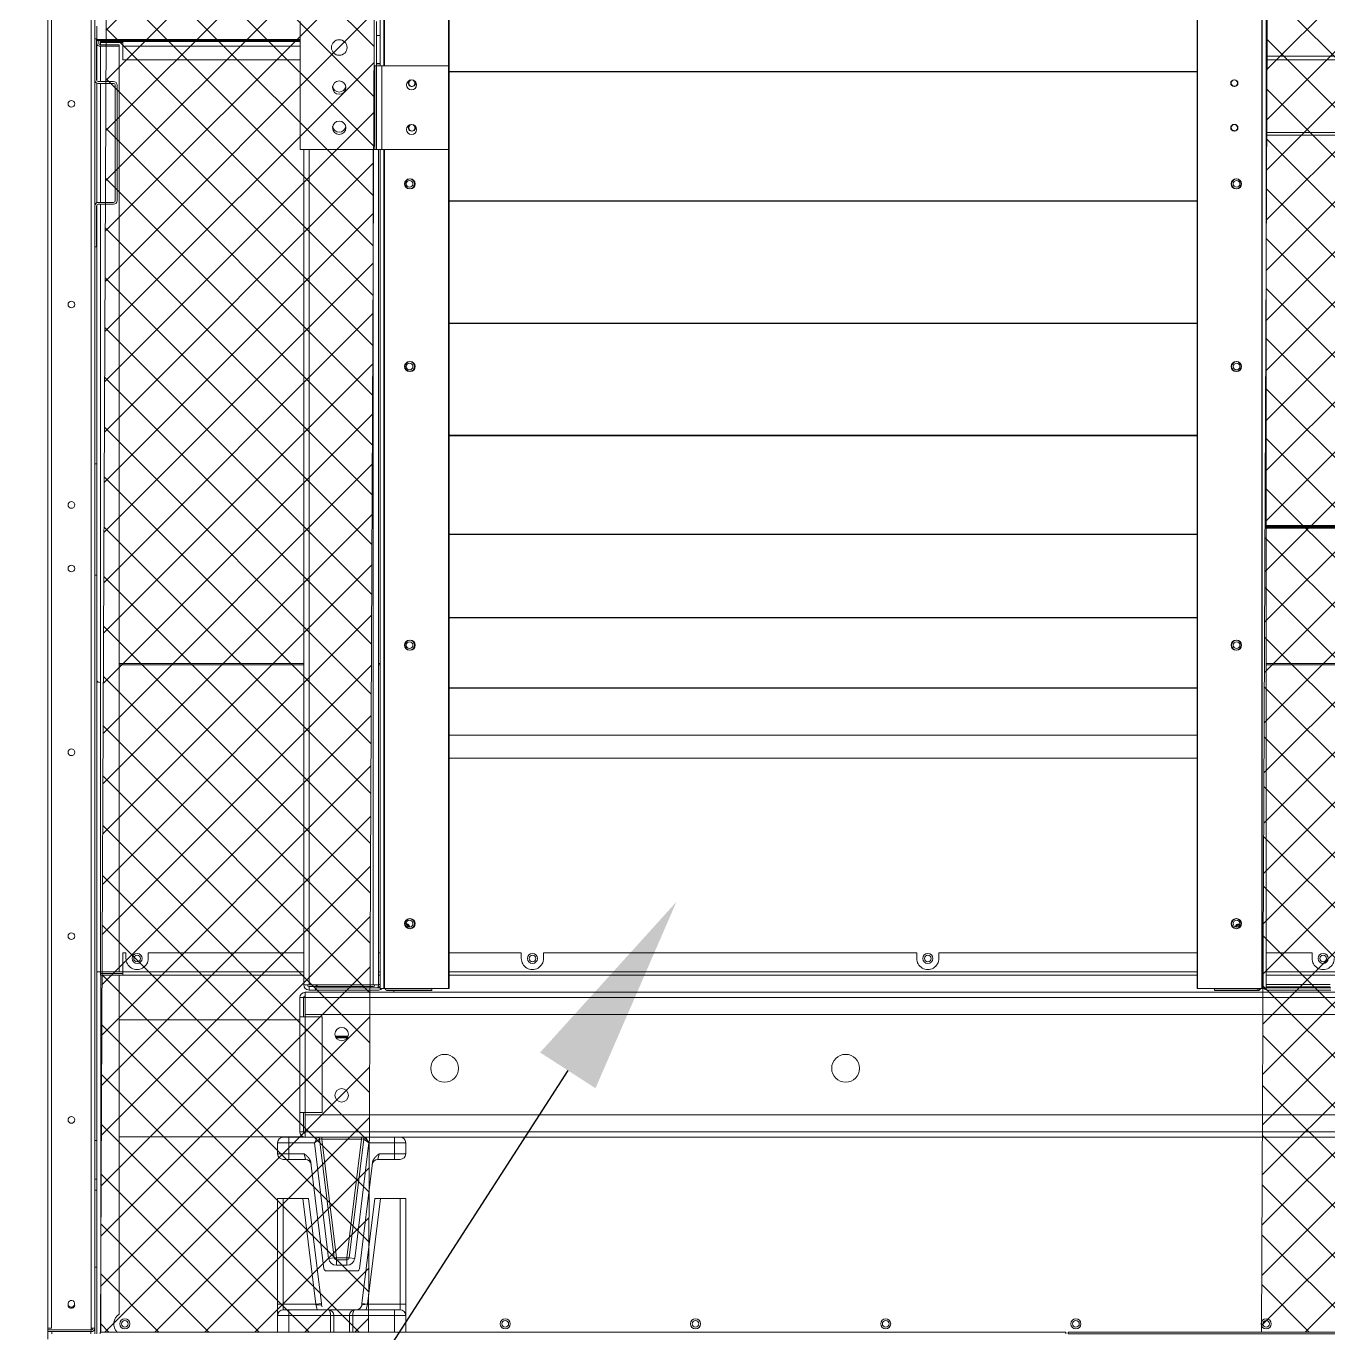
# Model space of a CAD drawing. Header units: millimetres. Extents: x 2142 to 31549, y 1327 to 22122.
# Drawn here: x 21040 to 22209, y 9060 to 10234 of the extents above; entities that cross this region are included whole.
import ezdxf
from ezdxf import colors
from ezdxf.entities.mleader import LeaderData, LeaderLine
from ezdxf.math import Vec2, Vec3

# ---------------------------------------------------------------- set-up
doc = ezdxf.new("R2010")
doc.units = ezdxf.units.MM
doc.layers.add('냉각탑_dim', color=1, linetype='Continuous')
doc.styles.get("Standard").update_dxf_attribs({"font": 'arial.ttf'})
pattern_1 = [(45, (-804195.864, -479305.567), (-22.4506403, 22.4506403), []), (135, (-804195.864, -479305.567), (-22.4506403, -22.4506403), [])]

# ---------------------------------------------------------------- blocks, each defined once
blk = doc.blocks.new('2')
at = {"lineweight": 5}
h = blk.add_hatch(dxfattribs=at)
h.set_pattern_fill('ANSI37', scale=10)
h.set_pattern_definition(pattern_1)
h.paths.add_polyline_path([(21347, 9061.4), (21355.4, 10983.7), (21114.8, 10983.7), (21106.3, 9061.4)])
h = blk.add_hatch(dxfattribs=at)
h.set_pattern_fill('ANSI37', scale=10)
h.set_pattern_definition(pattern_1)
h.paths.add_polyline_path([(22661.2, 9061.4), (22669.6, 10983.7), (22157.2, 10983.7), (22148.8, 9061.4)])
at = {"color": 7, "lineweight": 20}
for p, q in [((21059.2, 9064.9), (21059.2, 11906.7)), ((21062.3, 9064.9), (21062.3, 11906.7)), ((21098.1, 9064.9), (21098.1, 11906.7)), ((21101.2, 9064.9), (21101.2, 11906.7)), ((21418.9, 9369.9), (21418.9, 10783.4)), ((21419.4, 9369.9), (21419.4, 10783.4)), ((22091, 9369.9), (22091, 10783.4)), ((22091.5, 9369.9), (22091.5, 10783.4)), ((22149, 9369.9), (22149, 10783.4)), ((22149.5, 9369.9), (22149.5, 10783.4)), ((22153, 9369.9), (22153, 10782.2)), ((21290.1, 9366.4), (23528.3, 9366.4)), ((21290.1, 9361.7), (23528.3, 9361.7)), ((21290.1, 9346.4), (23528.3, 9346.4)), ((23528.3, 9256.4), (21290.1, 9256.4)), ((23528.3, 9241.1), (21290.1, 9241.1)), ((23528.3, 9236.4), (21290.1, 9236.4))]:
    blk.add_line(p, q, dxfattribs=at)
at = {"color": 7, "lineweight": 20, "ltscale": 0.324611}
blk.add_line((21357.4, 10197.9), (21357.4, 10782.2), dxfattribs=at)
at = {"color": 7, "lineweight": 20, "ltscale": 0.325278}
for p, q in [((21360.9, 10197.9), (21360.9, 10783.4)), ((21361.4, 10197.9), (21361.4, 10783.4))]:
    blk.add_line(p, q, dxfattribs=at)
at = {"color": 7, "lineweight": 20, "ltscale": 0.063889}
blk.add_line((21285.7, 10122.9), (21285.7, 10237.9), dxfattribs=at)
at = {"color": 7, "lineweight": 20, "ltscale": 0.022222}
blk.add_line((21354.2, 10197.9), (21354.2, 10237.9), dxfattribs=at)
at = {"color": 7, "lineweight": 20, "ltscale": 0.00658}
blk.add_line((21103.2, 10233.6), (21103.2, 10221.7), dxfattribs=at)
at = {"color": 7, "lineweight": 20, "ltscale": 0.001778}
for p, q in [((21354.2, 10225.2), (21357.4, 10225.2)), ((21354.2, 10200.2), (21357.4, 10200.2)), ((21285.7, 10122.9), (21288.9, 10122.9)), ((21293.6, 9368.4), (21293.6, 9371.6)), ((21288.6, 9361.7), (21285.4, 9361.7)), ((21285.4, 9241.1), (21288.6, 9241.1))]:
    blk.add_line(p, q, dxfattribs=at)
at = {"color": 7, "lineweight": 20, "ltscale": 0.000888889}
for p, q in [((21102.8, 10222.2), (21101.2, 10222.2)), ((21102.8, 10035.4), (21101.2, 10035.4)), ((21106.3, 9383.4), (21106.3, 9381.8)), ((21361.9, 9369.6), (21363.5, 9369.6)), ((21403.9, 9369.6), (21403.9, 9368)), ((22106.5, 9368), (22106.5, 9369.6)), ((22145.4, 9369.6), (22145.4, 9368)), ((21059.2, 9061.8), (21059.2, 9063.4)), ((21098.1, 9061.8), (21098.1, 9063.4)), ((21106.2, 9061.4), (21106.2, 9059.8)), ((21973.2, 9061.4), (21973.2, 9059.8)), ((21975.2, 9061.4), (21975.2, 9059.8))]:
    blk.add_line(p, q, dxfattribs=at)
at = {"color": 7, "lineweight": 20, "ltscale": 0.0205}
for p, q in [((21102.8, 10185.3), (21102.8, 10222.2)), ((21102.8, 10072.3), (21102.8, 10035.4))]:
    blk.add_line(p, q, dxfattribs=at)
at = {"color": 7, "lineweight": 20, "ltscale": 0.101388}
for p, q in [((21103.2, 10221.7), (21285.7, 10221.7)), ((21103.2, 10220.7), (21285.7, 10220.7))]:
    blk.add_line(p, q, dxfattribs=at)
at = {"color": 7, "lineweight": 20, "ltscale": 0.000590625}
blk.add_line((21103.2, 10220.7), (21103.2, 10221.7), dxfattribs=at)
at = {"color": 7, "lineweight": 20, "ltscale": 0.00164}
for p, q in [((21103.2, 10220.7), (21103.2, 10217.7)), ((21104.8, 10220.7), (21104.8, 10217.7))]:
    blk.add_line(p, q, dxfattribs=at)
at = {"color": 7, "lineweight": 20, "ltscale": 0.01856}
blk.add_line((21103.2, 10217.7), (21103.2, 10184.3), dxfattribs=at)
at = {"color": 7, "lineweight": 20, "ltscale": 0.000403556}
blk.add_line((21106.3, 10220.7), (21106.3, 10219.9), dxfattribs=at)
at = {"color": 7, "lineweight": 20, "ltscale": 0.011111}
for p, q in [((21126.3, 10219.9), (21106.3, 10219.9)), ((21106.3, 10218.8), (21126.3, 10218.8)), ((21106.3, 9384.9), (21126.3, 9384.9)), ((21126.3, 9383.4), (21106.3, 9383.4)), ((21106.3, 9381.8), (21126.3, 9381.8))]:
    blk.add_line(p, q, dxfattribs=at)
at = {"color": 7, "lineweight": 20, "ltscale": 0.000638044}
blk.add_line((21106.3, 10218.8), (21106.3, 10219.9), dxfattribs=at)
at = {"color": 7, "lineweight": 20, "ltscale": 0.001178}
blk.add_line((21106.3, 10218.8), (21106.3, 10216.7), dxfattribs=at)
at = {"color": 7, "lineweight": 20, "ltscale": 0.009389}
for p, q in [((21123.2, 10216.7), (21106.3, 10216.7)), ((21123.2, 10215.6), (21106.3, 10215.6)), ((21126.3, 9401.8), (21126.3, 9384.9)), ((21123.2, 9384.9), (21106.3, 9384.9))]:
    blk.add_line(p, q, dxfattribs=at)
at = {"color": 7, "lineweight": 20, "ltscale": 0.017627}
blk.add_line((21106.3, 10215.6), (21106.3, 10183.8), dxfattribs=at)
at = {"color": 7, "lineweight": 20, "ltscale": 0.000618889}
blk.add_line((21123.2, 10216.7), (21123.2, 10215.6), dxfattribs=at)
at = {"color": 7, "lineweight": 20, "ltscale": 0.317284}
blk.add_line((21123.2, 9644.4), (21123.2, 10215.6), dxfattribs=at)
at = {"color": 7, "lineweight": 20, "ltscale": 0.088555}
for p, q in [((21285.7, 10219.9), (21126.3, 10219.9)), ((21285.7, 10215.6), (21126.3, 10215.6)), ((21126.3, 10203.4), (21285.7, 10203.4))]:
    blk.add_line(p, q, dxfattribs=at)
at = {"color": 7, "lineweight": 20, "ltscale": 0.002435}
blk.add_line((21126.3, 10219.9), (21126.3, 10215.6), dxfattribs=at)
at = {"color": 7, "lineweight": 20, "ltscale": 0.006739}
blk.add_line((21126.3, 10203.4), (21126.3, 10215.6), dxfattribs=at)
at = {"color": 7, "lineweight": 20, "ltscale": 0.001}
blk.add_line((21356, 10199.9), (21354.2, 10199.9), dxfattribs=at)
at = {"color": 7, "lineweight": 20, "ltscale": 0.284667}
for p, q in [((22153, 10206.5), (22665.4, 10206.5)), ((22153, 10203.4), (22665.4, 10203.4)), ((22665.4, 10135.8), (22153, 10135.8)), ((22153, 9785.5), (22665.4, 9785.5)), ((22153, 9784.4), (22665.4, 9784.4)), ((22665.4, 9784), (22153, 9784)), ((22665.4, 9782.9), (22153, 9782.9)), ((22153, 9661.4), (22665.4, 9661.4)), ((22153, 9660.3), (22665.4, 9660.3)), ((22153, 9384.9), (22665.4, 9384.9)), ((22153, 9381.8), (22665.4, 9381.8))]:
    blk.add_line(p, q, dxfattribs=at)
at = {"color": 7, "lineweight": 20, "ltscale": 0.041667}
for p, q in [((21352.7, 10122.9), (21352.7, 10197.9)), ((21354.2, 10122.9), (21354.2, 10197.9)), ((21358.9, 10122.9), (21358.9, 10197.9)), ((21418.9, 10197.9), (21418.9, 10122.9))]:
    blk.add_line(p, q, dxfattribs=at)
at = {"color": 7, "lineweight": 20, "ltscale": 0.000833333}
for p, q in [((21354.2, 10197.9), (21352.7, 10197.9)), ((21354.2, 10122.9), (21352.7, 10122.9)), ((21106.3, 9384.9), (21106.3, 9383.4)), ((21359.4, 9369.9), (21360.9, 9369.9)), ((21359.9, 9369.9), (21361.4, 9369.9)), ((22150.5, 9369.9), (22149, 9369.9)), ((22151, 9369.9), (22149.5, 9369.9)), ((21290.1, 9361.7), (21288.6, 9361.7)), ((21290.1, 9241.1), (21288.6, 9241.1)), ((21059.2, 9063.4), (21059.2, 9064.9)), ((21098.1, 9063.4), (21098.1, 9064.9))]:
    blk.add_line(p, q, dxfattribs=at)
at = {"color": 7, "lineweight": 20, "ltscale": 0.002611}
for p, q in [((21358.9, 10197.9), (21354.2, 10197.9)), ((21358.9, 10122.9), (21354.2, 10122.9)), ((21288.9, 9373.1), (21293.6, 9373.1)), ((21355.9, 9373.1), (21351.2, 9373.1)), ((21290.1, 9361.7), (21290.1, 9366.4)), ((21290.1, 9344.4), (21285.4, 9344.4)), ((21290.1, 9258.4), (21285.4, 9258.4)), ((21290.1, 9241.1), (21290.1, 9236.4))]:
    blk.add_line(p, q, dxfattribs=at)
at = {"color": 7, "lineweight": 20, "ltscale": 0.033333}
for p, q in [((21418.9, 10197.9), (21358.9, 10197.9)), ((21358.9, 10122.9), (21418.9, 10122.9))]:
    blk.add_line(p, q, dxfattribs=at)
at = {"color": 7, "lineweight": 20, "ltscale": 0.373111}
for p, q in [((22091, 10193), (21419.4, 10193)), ((21419.4, 10192.9), (22091, 10192.9)), ((21419.4, 10192.6), (22091, 10192.6)), ((22091, 10192.5), (21419.4, 10192.5)), ((22091, 10076.9), (21419.4, 10076.9)), ((21419.4, 10076.8), (22091, 10076.8)), ((21419.4, 10076.5), (22091, 10076.5)), ((22091, 10076.4), (21419.4, 10076.4)), ((22091, 9967.1), (21419.4, 9967.1)), ((21419.4, 9967), (22091, 9967)), ((21419.4, 9966.7), (22091, 9966.7)), ((22091, 9966.6), (21419.4, 9966.6)), ((22091, 9866.4), (21419.4, 9866.4)), ((21419.4, 9866.3), (22091, 9866.3)), ((21419.4, 9866.1), (22091, 9866.1)), ((22091, 9866), (21419.4, 9866)), ((22091, 9777.5), (21419.4, 9777.5)), ((21419.4, 9777.4), (22091, 9777.4)), ((21419.4, 9777.2), (22091, 9777.2)), ((22091, 9777.2), (21419.4, 9777.2)), ((22091, 9702.7), (21419.4, 9702.7)), ((21419.4, 9702.6), (22091, 9702.6)), ((21419.4, 9702.4), (22091, 9702.4)), ((22091, 9702.4), (21419.4, 9702.4)), ((22091, 9639.6), (21419.4, 9639.6)), ((21419.4, 9639.5), (22091, 9639.5)), ((21419.4, 9639.4), (22091, 9639.4)), ((22091, 9639.4), (21419.4, 9639.4)), ((21419.4, 9597.2), (22091, 9597.2)), ((22091, 9597.2), (21419.4, 9597.2)), ((21419.4, 9597.1), (22091, 9597.1)), ((22091, 9597.1), (21419.4, 9597.1)), ((22091, 9576.6), (21419.4, 9576.6)), ((21419.4, 9576.5), (22091, 9576.5)), ((21419.4, 9576.5), (22091, 9576.5)), ((21419.4, 9384.9), (22091, 9384.9)), ((21419.4, 9381.8), (22091, 9381.8))]:
    blk.add_line(p, q, dxfattribs=at)
at = {"color": 7, "lineweight": 20, "ltscale": 0.059557}
blk.add_line((21103.2, 10182.4), (21103.2, 10075.2), dxfattribs=at)
at = {"color": 7, "lineweight": 20, "ltscale": 0.007667}
for p, q in [((21104.3, 10183.8), (21118.1, 10183.8)), ((21104.3, 10182.2), (21118.1, 10182.2)), ((21104.3, 10075.4), (21118.1, 10075.4)), ((21104.3, 10073.8), (21118.1, 10073.8))]:
    blk.add_line(p, q, dxfattribs=at)
at = {"color": 7, "lineweight": 20, "ltscale": 0.059333}
blk.add_line((21106.3, 10182.2), (21106.3, 10075.4), dxfattribs=at)
at = {"color": 7, "lineweight": 20, "ltscale": 0.057667}
for p, q in [((21119.6, 10076.9), (21119.6, 10180.7)), ((21121.2, 10076.9), (21121.2, 10180.7))]:
    blk.add_line(p, q, dxfattribs=at)
at = {"color": 7, "lineweight": 20, "ltscale": 0.284666}
blk.add_line((22153, 10138.2), (22665.4, 10138.2), dxfattribs=at)
at = {"color": 7, "lineweight": 20, "ltscale": 1.16463e-05}
blk.add_line((21285.7, 10122.9), (21285.7, 10122.9), dxfattribs=at)
at = {"color": 7, "lineweight": 20, "ltscale": 0.037222}
blk.add_line((21352.7, 10122.9), (21285.7, 10122.9), dxfattribs=at)
at = {"color": 7, "lineweight": 20, "ltscale": 0.416556}
for p, q in [((21288.9, 10122.9), (21288.9, 9373.1)), ((21293.6, 10122.9), (21293.6, 9373.1)), ((21351.2, 10122.9), (21351.2, 9373.1)), ((21355.9, 10122.9), (21355.9, 9373.1))]:
    blk.add_line(p, q, dxfattribs=at)
at = {"color": 7, "lineweight": 20, "ltscale": 0.000833332}
blk.add_line((21357.4, 10122.9), (21355.9, 10122.9), dxfattribs=at)
at = {"color": 7, "lineweight": 20, "ltscale": 0.418333}
for p, q in [((21357.4, 9369.9), (21357.4, 10122.9)), ((21360.9, 9369.9), (21360.9, 10122.9)), ((21361.4, 9369.9), (21361.4, 10122.9))]:
    blk.add_line(p, q, dxfattribs=at)
at = {"color": 7, "lineweight": 20, "ltscale": 0.129183}
blk.add_line((21103.2, 10073.3), (21103.2, 9840.8), dxfattribs=at)
at = {"color": 7, "lineweight": 20, "ltscale": 0.238546}
blk.add_line((21106.3, 10073.8), (21106.3, 9644.4), dxfattribs=at)
at = {"color": 7, "lineweight": 20, "ltscale": 0.001111}
for p, q in [((21101.2, 9840.8), (21103.2, 9840.8)), ((21101.2, 9740.8), (21103.2, 9740.8)), ((21299.4, 9370.4), (21299.4, 9368.4)), ((21299.9, 9370.4), (21299.9, 9368.4)), ((21357.4, 9369.9), (21359.4, 9369.9)), ((21357.9, 9369.9), (21359.9, 9369.9)), ((22152.5, 9369.9), (22150.5, 9369.9)), ((22153, 9369.9), (22151, 9369.9)), ((21290.1, 9346.4), (21290.1, 9344.4)), ((21290.1, 9258.4), (21290.1, 9256.4)), ((21101.2, 9233.4), (21103.2, 9233.4)), ((21097.7, 9061.8), (21097.7, 9059.8))]:
    blk.add_line(p, q, dxfattribs=at)
at = {"color": 7, "lineweight": 20, "ltscale": 0.055556}
blk.add_line((21103.2, 9740.8), (21103.2, 9840.8), dxfattribs=at)
at = {"color": 7, "lineweight": 20, "ltscale": 0.052341}
blk.add_line((21103.2, 9740.8), (21103.2, 9646.6), dxfattribs=at)
at = {"color": 7, "lineweight": 20, "ltscale": 0.092055}
for p, q in [((21123.2, 9661.4), (21288.9, 9661.4)), ((21123.2, 9660.3), (21288.9, 9660.3))]:
    blk.add_line(p, q, dxfattribs=at)
at = {"color": 7, "lineweight": 20, "ltscale": 0.000832443}
blk.add_line((21355.9, 9661.4), (21357.4, 9661.4), dxfattribs=at)
at = {"color": 7, "lineweight": 20, "ltscale": 0.000832442}
blk.add_line((21355.9, 9660.3), (21357.4, 9660.3), dxfattribs=at)
at = {"color": 7, "lineweight": 20, "ltscale": 0.001029}
blk.add_line((21103.2, 9646.6), (21103.2, 9644.8), dxfattribs=at)
at = {"color": 7, "lineweight": 20, "ltscale": 0.144377}
for p, q in [((21103.2, 9644.8), (21103.2, 9384.9)), ((21106.3, 9644.8), (21106.3, 9384.9)), ((21123.2, 9644.8), (21123.2, 9384.9))]:
    blk.add_line(p, q, dxfattribs=at)
at = {"color": 7, "lineweight": 20, "ltscale": 0.000839807}
blk.add_line((21103.2, 9644.8), (21104.7, 9644.8), dxfattribs=at)
at = {"color": 7, "lineweight": 20, "ltscale": 0.001611}
blk.add_line((21129.2, 9401.8), (21126.3, 9401.8), dxfattribs=at)
at = {"color": 7, "lineweight": 20, "ltscale": 0.002747}
for p, q in [((21129.2, 9401.8), (21129.2, 9396.8)), ((21149.2, 9396.8), (21149.2, 9401.8)), ((21484.2, 9396.8), (21484.2, 9401.8)), ((21504.2, 9401.8), (21504.2, 9396.8)), ((21839.2, 9396.8), (21839.2, 9401.8)), ((21859.2, 9401.8), (21859.2, 9396.8)), ((22194.2, 9396.8), (22194.2, 9401.8))]:
    blk.add_line(p, q, dxfattribs=at)
at = {"color": 7, "lineweight": 20, "ltscale": 0.077611}
blk.add_line((21288.9, 9401.8), (21149.2, 9401.8), dxfattribs=at)
at = {"color": 7, "lineweight": 20, "ltscale": 0.00083304}
for p, q in [((21357.4, 9401.8), (21355.9, 9401.8)), ((21355.9, 9384.9), (21357.4, 9384.9)), ((21355.9, 9381.8), (21357.4, 9381.8)), ((21357.4, 9373.3), (21355.9, 9373.3))]:
    blk.add_line(p, q, dxfattribs=at)
at = {"color": 7, "lineweight": 20, "ltscale": 0.036001}
blk.add_line((21484.2, 9401.8), (21419.4, 9401.8), dxfattribs=at)
at = {"color": 7, "lineweight": 20, "ltscale": 0.186111}
blk.add_line((21839.2, 9401.8), (21504.2, 9401.8), dxfattribs=at)
at = {"color": 7, "lineweight": 20, "ltscale": 0.128777}
blk.add_line((22091, 9401.8), (21859.2, 9401.8), dxfattribs=at)
at = {"color": 7, "lineweight": 20, "ltscale": 0.02289}
blk.add_line((22194.2, 9401.8), (22153, 9401.8), dxfattribs=at)
at = {"color": 7, "lineweight": 20, "ltscale": 0.001722}
for p, q in [((21103.2, 9384.9), (21106.3, 9384.9)), ((21126.3, 9381.8), (21126.3, 9384.9)), ((21059.2, 9064.9), (21062.3, 9064.9)), ((21101.2, 9064.9), (21098.1, 9064.9))]:
    blk.add_line(p, q, dxfattribs=at)
at = {"color": 7, "lineweight": 20, "ltscale": 0.180579}
blk.add_line((21103.2, 9384.9), (21103.2, 9059.8), dxfattribs=at)
at = {"color": 7, "lineweight": 20, "ltscale": 0.177968}
blk.add_line((21106.7, 9381.8), (21106.7, 9061.4), dxfattribs=at)
at = {"color": 7, "lineweight": 20, "ltscale": 0.169047}
blk.add_line((21123.2, 9077.5), (21123.2, 9381.8), dxfattribs=at)
at = {"color": 7, "lineweight": 20, "ltscale": 0.090333}
for p, q in [((21126.3, 9384.9), (21288.9, 9384.9)), ((21126.3, 9381.8), (21288.9, 9381.8))]:
    blk.add_line(p, q, dxfattribs=at)
at = {"color": 7, "lineweight": 20, "ltscale": 0.032}
for p, q in [((21293.6, 9373.1), (21351.2, 9373.1)), ((21351.2, 9371.6), (21293.6, 9371.6))]:
    blk.add_line(p, q, dxfattribs=at)
at = {"color": 7, "lineweight": 20, "ltscale": 0.003222}
blk.add_line((21299.4, 9368.4), (21293.6, 9368.4), dxfattribs=at)
at = {"color": 7, "lineweight": 20, "ltscale": 0.031389}
for p, q in [((21355.9, 9370.4), (21299.4, 9370.4)), ((21355.9, 9368.4), (21299.4, 9368.4)), ((21356.4, 9370.4), (21299.9, 9370.4)), ((21356.4, 9368.4), (21299.9, 9368.4)), ((22153, 9373.3), (22209.5, 9373.3)), ((22154, 9370.4), (22210.5, 9370.4)), ((22154, 9368.4), (22210.5, 9368.4)), ((22154.5, 9370.4), (22211, 9370.4)), ((22154.5, 9368.4), (22211, 9368.4))]:
    blk.add_line(p, q, dxfattribs=at)
at = {"color": 7, "lineweight": 20, "ltscale": 0.000833335}
for p, q in [((21299.9, 9371.6), (21299.9, 9373.1)), ((21300.9, 9371.6), (21300.9, 9373.1))]:
    blk.add_line(p, q, dxfattribs=at)
at = {"color": 7, "lineweight": 20, "ltscale": 0.000961364}
blk.add_line((21357.3, 9371.3), (21355.5, 9371.3), dxfattribs=at)
blk.add_line((21357.3, 9371.3), (21355.5, 9371.3), dxfattribs=at)
at = {"color": 7, "lineweight": 20, "ltscale": 0.032222}
for p, q in [((21360.9, 9369.9), (21418.9, 9369.9)), ((21361.4, 9369.9), (21419.4, 9369.9)), ((22149, 9369.9), (22091, 9369.9)), ((22149.5, 9369.9), (22091.5, 9369.9))]:
    blk.add_line(p, q, dxfattribs=at)
at = {"color": 7, "lineweight": 20, "ltscale": 0.000166668}
blk.add_line((21361.9, 9369.6), (21361.9, 9369.9), dxfattribs=at)
at = {"color": 7, "lineweight": 20, "ltscale": 0.000166667}
for p, q in [((21363.5, 9369.9), (21363.5, 9369.6)), ((21403.9, 9369.9), (21403.9, 9369.6)), ((22106.5, 9369.9), (22106.5, 9369.6)), ((22146.9, 9369.9), (22146.9, 9369.6))]:
    blk.add_line(p, q, dxfattribs=at)
at = {"color": 7, "lineweight": 20, "ltscale": 0.022444}
for p, q in [((21363.5, 9369.6), (21403.9, 9369.6)), ((21403.9, 9369.6), (21363.5, 9369.6)), ((21363.5, 9368), (21403.9, 9368)), ((22146.9, 9369.6), (22106.5, 9369.6))]:
    blk.add_line(p, q, dxfattribs=at)
at = {"color": 7, "lineweight": 20, "ltscale": 0.000889601}
blk.add_line((21369.7, 9366.4), (21369.7, 9368), dxfattribs=at)
at = {"color": 7, "lineweight": 20, "ltscale": 0.000444384}
blk.add_line((21403.9, 9369.6), (21403.9, 9368.8), dxfattribs=at)
at = {"color": 7, "lineweight": 20, "ltscale": 0.021611}
for p, q in [((22145.4, 9369.6), (22106.5, 9369.6)), ((22145.4, 9368), (22106.5, 9368)), ((21059.2, 9063.4), (21098.1, 9063.4)), ((21059.2, 9061.8), (21098.1, 9061.8))]:
    blk.add_line(p, q, dxfattribs=at)
at = {"color": 7, "lineweight": 20, "ltscale": 0.031945}
blk.add_line((22153, 9373.3), (22210.5, 9373.3), dxfattribs=at)
at = {"color": 7, "lineweight": 20, "ltscale": 0.031862}
blk.add_line((22153.2, 9371.3), (22210.5, 9371.3), dxfattribs=at)
at = {"color": 7, "lineweight": 20, "ltscale": 0.031307}
blk.add_line((22153.2, 9371.3), (22209.5, 9371.3), dxfattribs=at)
at = {"color": 7, "lineweight": 20, "ltscale": 0.009611}
for p, q in [((21285.4, 9361.7), (21285.4, 9344.4)), ((21288.6, 9344.4), (21288.6, 9361.7)), ((21285.4, 9258.4), (21285.4, 9241.1)), ((21288.6, 9241.1), (21288.6, 9258.4))]:
    blk.add_line(p, q, dxfattribs=at)
at = {"color": 7, "lineweight": 20, "ltscale": 0.0085}
for p, q in [((21290.1, 9361.7), (21290.1, 9346.4)), ((21305.4, 9344.4), (21290.1, 9344.4)), ((21290.1, 9258.4), (21305.4, 9258.4)), ((21290.1, 9256.4), (21290.1, 9241.1))]:
    blk.add_line(p, q, dxfattribs=at)
at = {"color": 7, "lineweight": 20, "ltscale": 0.047778}
for p, q in [((21285.4, 9258.4), (21285.4, 9344.4)), ((21290.1, 9258.4), (21290.1, 9344.4)), ((21305.4, 9258.4), (21305.4, 9344.4))]:
    blk.add_line(p, q, dxfattribs=at)
at = {"color": 7, "lineweight": 20, "ltscale": 0.090111}
blk.add_line((21123.2, 9341.7), (21285.4, 9341.7), dxfattribs=at)
at = {"color": 7, "lineweight": 20, "ltscale": 0.006331}
blk.add_line((21317.2, 9327), (21328.6, 9327), dxfattribs=at)
at = {"color": 7, "lineweight": 20, "ltscale": 0.002982}
for p, q in [((21322.9, 9326.2), (21317.5, 9326.2)), ((21328.3, 9326.2), (21322.9, 9326.2))]:
    blk.add_line(p, q, dxfattribs=at)
at = {"color": 7, "lineweight": 20, "ltscale": 0.002791}
for p, q in [((21322.9, 9325.6), (21317.9, 9325.6)), ((21327.9, 9325.6), (21322.9, 9325.6))]:
    blk.add_line(p, q, dxfattribs=at)
at = {"color": 7, "lineweight": 20, "ltscale": 0.0919}
blk.add_line((21288.6, 9236.7), (21123.2, 9236.7), dxfattribs=at)
at = {"color": 7, "lineweight": 20, "ltscale": 0.005556}
for p, q in [((21265.4, 9231.4), (21265.4, 9221.4)), ((21275.4, 9231.4), (21265.4, 9231.4)), ((21275.4, 9231.4), (21275.4, 9221.4)), ((21380.4, 9231.4), (21370.4, 9231.4)), ((21370.4, 9231.4), (21370.4, 9221.4)), ((21380.4, 9231.4), (21380.4, 9221.4)), ((21275.4, 9221.4), (21265.4, 9221.4)), ((21380.4, 9221.4), (21370.4, 9221.4)), ((21380.4, 9086.4), (21380.4, 9076.4)), ((21275.4, 9076.4), (21265.4, 9076.4)), ((21380.4, 9076.4), (21370.4, 9076.4))]:
    blk.add_line(p, q, dxfattribs=at)
at = {"color": 7, "lineweight": 20, "ltscale": 0.002778}
for p, q in [((21275.4, 9236.4), (21270.4, 9236.4)), ((21275.4, 9236.4), (21275.4, 9231.4)), ((21370.4, 9236.4), (21370.4, 9231.4)), ((21275.4, 9216.4), (21270.4, 9216.4)), ((21275.4, 9221.4), (21275.4, 9216.4)), ((21370.4, 9221.4), (21370.4, 9216.4)), ((21375.4, 9216.4), (21370.4, 9216.4)), ((21270.4, 9181.4), (21265.4, 9181.4)), ((21380.4, 9181.4), (21375.4, 9181.4)), ((21316.2, 9128.2), (21311.2, 9127.6)), ((21318.2, 9126.4), (21318.2, 9121.4)), ((21327.6, 9126.4), (21327.6, 9121.4)), ((21329.6, 9128.2), (21334.6, 9127.6)), ((21270.4, 9086.4), (21265.4, 9086.4)), ((21270.4, 9081.4), (21270.4, 9086.4)), ((21299.8, 9086.4), (21304.7, 9087)), ((21346.1, 9086.4), (21341.1, 9087)), ((21375.4, 9086.4), (21380.4, 9086.4)), ((21375.4, 9086.4), (21375.4, 9081.4)), ((21275.4, 9081.4), (21270.4, 9081.4)), ((21275.4, 9081.4), (21275.4, 9076.4)), ((21370.4, 9081.4), (21370.4, 9076.4)), ((21375.4, 9081.4), (21370.4, 9081.4))]:
    blk.add_line(p, q, dxfattribs=at)
at = {"color": 7, "lineweight": 20, "ltscale": 0.008167}
blk.add_line((21290.1, 9236.4), (21275.4, 9236.4), dxfattribs=at)
at = {"color": 7, "lineweight": 20, "ltscale": 0.01282}
for p, q in [((21298.5, 9231.4), (21275.4, 9231.4)), ((21370.4, 9231.4), (21347.3, 9231.4))]:
    blk.add_line(p, q, dxfattribs=at)
at = {"color": 7, "lineweight": 20, "ltscale": 0.003145}
for p, q in [((21298.5, 9231.4), (21301.1, 9236.4)), ((21298.5, 9231.4), (21303.1, 9234.7)), ((21347.3, 9231.4), (21342.7, 9234.7)), ((21347.3, 9231.4), (21344.7, 9236.4))]:
    blk.add_line(p, q, dxfattribs=at)
at = {"color": 7, "lineweight": 20, "ltscale": 0.058129}
for p, q in [((21298.5, 9231.4), (21311.2, 9127.6)), ((21334.6, 9127.6), (21347.3, 9231.4))]:
    blk.add_line(p, q, dxfattribs=at)
at = {"color": 7, "lineweight": 20, "ltscale": 0.059604}
for p, q in [((21303.1, 9234.7), (21316.2, 9128.2)), ((21305.1, 9234.7), (21318.2, 9128.2)), ((21340.7, 9234.7), (21327.6, 9128.2)), ((21329.6, 9128.2), (21342.7, 9234.7))]:
    blk.add_line(p, q, dxfattribs=at)
at = {"color": 7, "lineweight": 20, "ltscale": 0.000975701}
for p, q in [((21305.1, 9236.4), (21305.1, 9234.7)), ((21340.7, 9236.4), (21340.7, 9234.7)), ((21318.2, 9128.2), (21318.2, 9126.4)), ((21327.6, 9128.2), (21327.6, 9126.4))]:
    blk.add_line(p, q, dxfattribs=at)
at = {"color": 7, "lineweight": 20, "ltscale": 0.019777}
blk.add_line((21340.7, 9234.7), (21305.1, 9234.7), dxfattribs=at)
at = {"color": 7, "lineweight": 20, "ltscale": 0.007694}
for p, q in [((21275.4, 9221.4), (21289.3, 9221.4)), ((21370.4, 9221.4), (21356.6, 9221.4))]:
    blk.add_line(p, q, dxfattribs=at)
at = {"color": 7, "lineweight": 20, "ltscale": 0.008376}
for p, q in [((21275.4, 9216.4), (21290.5, 9216.4)), ((21370.4, 9216.4), (21355.3, 9216.4))]:
    blk.add_line(p, q, dxfattribs=at)
at = {"color": 7, "lineweight": 20, "ltscale": 0.00286}
for p, q in [((21290.5, 9216.4), (21289.3, 9221.4)), ((21356.6, 9221.4), (21355.3, 9216.4)), ((21299.8, 9086.4), (21301, 9081.4)), ((21346.1, 9086.4), (21344.8, 9081.4))]:
    blk.add_line(p, q, dxfattribs=at)
at = {"color": 7, "lineweight": 20, "ltscale": 0.053282}
for p, q in [((21307, 9118.2), (21295.3, 9213.4)), ((21338.8, 9118.2), (21350.5, 9213.4))]:
    blk.add_line(p, q, dxfattribs=at)
at = {"color": 7, "lineweight": 20, "ltscale": 0.001112}
for p, q in [((21101.2, 9198.8), (21103.2, 9198.8)), ((21101.2, 9188.8), (21103.2, 9188.8)), ((21101.2, 9119.8), (21103.2, 9119.8))]:
    blk.add_line(p, q, dxfattribs=at)
at = {"color": 7, "lineweight": 20, "ltscale": 0.052778}
for p, q in [((21265.4, 9181.4), (21265.4, 9086.4)), ((21270.4, 9181.4), (21270.4, 9086.4)), ((21375.4, 9086.4), (21375.4, 9181.4)), ((21380.4, 9086.4), (21380.4, 9181.4))]:
    blk.add_line(p, q, dxfattribs=at)
at = {"color": 7, "lineweight": 20, "ltscale": 0.009824}
for p, q in [((21270.4, 9181.4), (21288.1, 9181.4)), ((21375.4, 9181.4), (21357.7, 9181.4))]:
    blk.add_line(p, q, dxfattribs=at)
at = {"color": 7, "lineweight": 20, "ltscale": 0.053174}
for p, q in [((21299.8, 9086.4), (21288.1, 9181.4)), ((21346.1, 9086.4), (21357.7, 9181.4))]:
    blk.add_line(p, q, dxfattribs=at)
at = {"color": 7, "lineweight": 20, "ltscale": 0.002799}
for p, q in [((21293.1, 9181.4), (21288.1, 9181.4)), ((21352.7, 9181.4), (21357.7, 9181.4))]:
    blk.add_line(p, q, dxfattribs=at)
at = {"color": 7, "lineweight": 20, "ltscale": 0.052833}
for p, q in [((21304.7, 9087), (21293.1, 9181.4)), ((21341.1, 9087), (21352.7, 9181.4))]:
    blk.add_line(p, q, dxfattribs=at)
at = {"color": 7, "lineweight": 20, "ltscale": 0.005249}
for p, q in [((21318.2, 9128.2), (21327.6, 9128.2)), ((21327.6, 9126.4), (21318.2, 9126.4)), ((21327.6, 9121.4), (21318.2, 9121.4))]:
    blk.add_line(p, q, dxfattribs=at)
at = {"color": 7, "lineweight": 20, "ltscale": 0.015502}
blk.add_line((21336.9, 9116.4), (21309, 9116.4), dxfattribs=at)
at = {"color": 7, "lineweight": 20, "ltscale": 0.005554}
blk.add_line((21265.4, 9076.4), (21265.4, 9086.4), dxfattribs=at)
at = {"color": 7, "lineweight": 20, "ltscale": 0.016305}
for p, q in [((21270.4, 9086.4), (21299.8, 9086.4)), ((21346.1, 9086.4), (21375.4, 9086.4))]:
    blk.add_line(p, q, dxfattribs=at)
at = {"color": 7, "lineweight": 20, "ltscale": 0.002757}
blk.add_line((21304.9, 9085.8), (21299.9, 9085.8), dxfattribs=at)
at = {"color": 7, "lineweight": 20, "ltscale": 0.000682136}
for p, q in [((21304.7, 9087), (21304.9, 9085.8)), ((21341.1, 9087), (21340.9, 9085.8))]:
    blk.add_line(p, q, dxfattribs=at)
at = {"color": 7, "lineweight": 20, "ltscale": 0.008333}
for p, q in [((21265.4, 9061.4), (21265.4, 9076.4)), ((21275.4, 9061.4), (21275.4, 9076.4)), ((21312.9, 9061.4), (21312.9, 9076.4)), ((21315.9, 9061.4), (21315.9, 9076.4)), ((21329.9, 9061.4), (21329.9, 9076.4)), ((21332.9, 9061.4), (21332.9, 9076.4)), ((21370.4, 9061.4), (21370.4, 9076.4)), ((21380.4, 9061.4), (21380.4, 9076.4))]:
    blk.add_line(p, q, dxfattribs=at)
at = {"color": 7, "lineweight": 20, "ltscale": 0.019722}
for p, q in [((21275.4, 9081.4), (21310.9, 9081.4)), ((21370.4, 9081.4), (21334.9, 9081.4))]:
    blk.add_line(p, q, dxfattribs=at)
at = {"color": 7, "lineweight": 20, "ltscale": 0.020833}
for p, q in [((21275.4, 9076.4), (21312.9, 9076.4)), ((21370.4, 9076.4), (21332.9, 9076.4))]:
    blk.add_line(p, q, dxfattribs=at)
at = {"color": 7, "lineweight": 20, "ltscale": 3.0969e-05}
blk.add_line((21306.6, 9082.6), (21306.6, 9082.6), dxfattribs=at)
at = {"color": 7, "lineweight": 20, "ltscale": 7.4746e-06}
blk.add_line((21309.9, 9081.4), (21309.9, 9081.4), dxfattribs=at)
at = {"color": 7, "lineweight": 20, "ltscale": 0.013331}
blk.add_line((21334.9, 9081.4), (21310.9, 9081.4), dxfattribs=at)
at = {"color": 7, "lineweight": 20, "ltscale": 0.001667}
for p, q in [((21315.9, 9076.4), (21312.9, 9076.4)), ((21332.9, 9076.4), (21329.9, 9076.4))]:
    blk.add_line(p, q, dxfattribs=at)
at = {"color": 7, "lineweight": 20, "ltscale": 0.007778}
blk.add_line((21329.9, 9076.4), (21315.9, 9076.4), dxfattribs=at)
at = {"color": 7, "lineweight": 20, "ltscale": 0.003688}
blk.add_line((21059.2, 9055.2), (21059.2, 9061.8), dxfattribs=at)
at = {"color": 7, "lineweight": 20, "ltscale": 0.001198}
blk.add_line((21062.7, 9059.7), (21062.7, 9061.8), dxfattribs=at)
at = {"color": 7, "lineweight": 20, "ltscale": 0.002833}
blk.add_line((21101.2, 9064.9), (21101.2, 9059.8), dxfattribs=at)
at = {"color": 7, "lineweight": 20, "ltscale": 0.481667}
blk.add_line((21973.2, 9061.4), (21106.2, 9061.4), dxfattribs=at)
at = {"color": 7, "lineweight": 20, "ltscale": 0.482222}
for p, q in [((22843.2, 9061.4), (21975.2, 9061.4)), ((22843.2, 9059.8), (21975.2, 9059.8))]:
    blk.add_line(p, q, dxfattribs=at)
at = {"color": 0, "lineweight": 20}
for points in [[(21114.8, 10983.7), (21355.4, 10983.7), (21347, 9061.4), (21106.3, 9061.4)], [(22157.2, 10983.7), (22669.6, 10983.7), (22661.2, 9061.4), (22148.8, 9061.4)]]:
    blk.add_lwpolyline(points, close=True, dxfattribs=at)
at = {"color": 7, "lineweight": 20}
for centre, radius in [((21320.7, 10214.4), 7), ((21320.7, 10178.4), 6), ((21385.7, 10180.8), 4.5), ((22124.2, 10182.4), 3), ((22124.7, 10182.4), 3), ((21080.2, 10163.8), 3), ((21320.7, 10142.4), 6), ((21385.7, 10140.8), 4.5), ((22124.2, 10142.4), 3), ((22124.7, 10142.4), 3), ((21383.9, 10092), 4.5), ((21384.4, 10092), 4.5), ((21383.9, 10092), 3), ((22126, 10092), 4.5), ((22126.5, 10092), 4.5), ((22126.5, 10092), 3), ((21080.2, 9983.8), 3), ((21383.9, 9928), 4.5), ((21384.4, 9928), 4.5), ((21383.9, 9928), 3), ((22126, 9928), 4.5), ((22126.5, 9928), 4.5), ((22126.5, 9928), 3), ((21080.2, 9803.8), 3), ((21080.2, 9746.8), 3), ((21383.9, 9678), 4.5), ((21384.4, 9678), 4.5), ((21383.9, 9678), 3), ((22126, 9678), 4.5), ((22126.5, 9678), 4.5), ((22126.5, 9678), 3), ((21080.2, 9581.8), 3), ((21383.9, 9428), 4.5), ((21384.4, 9428), 4.5), ((21383.9, 9428), 3), ((22126, 9428), 4.5), ((22126.5, 9428), 4.5), ((22126.5, 9428), 3), ((21080.2, 9416.8), 3), ((21139.2, 9396.8), 4.5), ((21139.2, 9396.8), 3), ((21494.2, 9396.8), 4.5), ((21494.2, 9396.8), 3), ((21849.2, 9396.8), 4.5), ((21849.2, 9396.8), 3), ((22204.2, 9396.8), 4.5), ((22204.2, 9396.8), 3), ((21322.9, 9328.9), 6), ((21415.4, 9298.2), 12.5), ((21775.4, 9298.2), 12.5), ((21322.9, 9273.9), 6), ((21080.2, 9251.8), 3), ((21128.2, 9068.8), 4.5), ((21469.8, 9068.8), 4.5), ((21640.6, 9068.8), 4.5), ((21811.4, 9068.8), 4.5), ((21982.2, 9068.8), 4.5), ((22153, 9068.8), 4.5), ((21128.2, 9068.8), 3), ((21469.8, 9068.8), 3), ((21640.6, 9068.8), 3), ((21811.4, 9068.8), 3), ((21982.2, 9068.8), 3), ((22153, 9068.8), 3)]:
    blk.add_circle(centre, radius, dxfattribs=at)
for centre, radius, start, end in [((21356, 10195.2), 4.7, 72.6707, 90), ((21104.3, 10185.3), 3.1, 180, 270), ((21104.3, 10185.3), 1.5, 180, 270), ((21118.1, 10180.7), 3.1, 0, 90), ((21118.1, 10180.7), 1.5, 0, 90), ((21320.7, 10180.4), 6, 189.594, 350.4059), ((21385.7, 10182.4), 3, 115.1483, 64.8515), ((21386.2, 10182.4), 3, 105.5956, 39.6962), ((22124.7, 10182.7), 3, 182.8657, 295.3866), ((21320.7, 10144.4), 6, 189.594, 350.4059), ((21385.7, 10142.4), 3, 115.1483, 64.8515), ((21386.2, 10142.4), 3, 105.5956, 39.6962), ((22124.7, 10142.7), 3, 182.8657, 295.3866), ((21104.3, 10072.3), 3.1, 90, 180), ((21104.3, 10072.3), 1.5, 90, 180), ((21118.1, 10076.9), 3.1, 270, 0), ((21118.1, 10076.9), 1.5, 270, 0), ((21098.1, 9776.9), 3.1, 359.4645, 0), ((21098.1, 9768.7), 3.1, 0, 0.5316), ((21098.1, 9414.9), 3.1, 359.3699, 0), ((21139.2, 9396.8), 10, 179.9999, 0), ((21494.2, 9396.8), 10, 179.9999, 0), ((21849.2, 9396.8), 10, 179.9999, 0), ((22204.2, 9396.8), 10, 179.9999, 0), ((21293.6, 9373.1), 4.7, 180, 270), ((21293.6, 9373.1), 1.5, 180, 270), ((21351.2, 9373.1), 1.5, 270, 0), ((21351.2, 9373.1), 4.7, 270, 270.8896), ((21351.2, 9373.1), 4.7, 324.946, 0), ((21355.9, 9371.9), 1.5, 270, 0), ((21355.9, 9371.9), 3.5, 270, 325.1502), ((21356.4, 9374.8), 1.5, 270, 311.777), ((21356.4, 9371.9), 1.5, 270, 311.8103), ((21356.4, 9371.9), 3.5, 270, 325.1501), ((21363.5, 9369.6), 1.6, 180, 270), ((22145.4, 9371.1), 3.1, 270, 337.2261), ((22154, 9371.9), 3.5, 214.8499, 270), ((22154.5, 9371.9), 3.5, 214.8498, 270), ((22154, 9374.8), 1.5, 228.1564, 270), ((22154.5, 9371.9), 1.5, 180, 270), ((22154, 9371.9), 1.5, 228.1896, 270), ((21290.1, 9361.7), 4.7, 90, 180), ((21290.1, 9361.7), 1.5, 90, 180), ((21290.1, 9241.1), 4.7, 180, 270), ((21290.1, 9241.1), 1.5, 180, 270), ((21270.4, 9231.4), 5, 90, 180), ((21301.1, 9234.4), 2, 7, 90), ((21344.7, 9234.4), 2, 90, 173), ((21355.7, 9241.1), 4.7, 270, 270.2807), ((21365.1, 9241.1), 4.7, 269.0166, 269.4835), ((21375.4, 9231.4), 5, 0, 90), ((21825.7, 9241.1), 4.7, 270, 270.2807), ((21835.1, 9241.1), 4.7, 269.7193, 270), ((21900.7, 9241.1), 4.7, 270, 270.2807), ((21270.4, 9221.4), 5, 180, 270), ((21290.5, 9211.4), 5, 7, 90), ((21355.3, 9211.4), 5, 90, 173), ((21375.4, 9221.4), 5, 270, 0), ((21318.2, 9128.4), 7, 187, 270), ((21318.2, 9128.4), 2, 187, 270), ((21327.6, 9128.4), 2, 270, 353), ((21327.6, 9128.4), 7, 270, 353), ((21309, 9118.4), 2, 187, 270), ((21336.9, 9118.4), 2, 270, 353), ((21080.2, 9086.8), 3, 350.4059, 350.3998), ((21080.2, 9085.8), 3, 170.4059, 9.5941), ((21309.8, 9086.4), 4.97, 189.5376, 207.8079), ((21336, 9086.4), 5, 270.1925, 352.9996), ((21336, 9086.4), 4.97, 332.1984, 350.4499), ((21335.9, 9086.5), 5.08, 332.5082, 341.5499), ((21128.2, 9068.8), 10, 119.9997, 227.731), ((21270.4, 9076.4), 5, 90, 180), ((21309.8, 9086.6), 5.19, 266.0466, 269.6153), ((21310.9, 9076.4), 5, 360, 90), ((21334.9, 9076.4), 5, 90, 180), ((21375.4, 9076.4), 5, 0, 90), ((21098.1, 9064.9), 3.1, 270, 0), ((21098.1, 9064.9), 1.5, 270, 0)]:
    blk.add_arc(centre, radius, start, end, dxfattribs=at)
for centre, major_axis, ratio, start_param, end_param in [((21106.3, 10217.7), (-3.1, 0), 0.69625, 0, 1.570796), ((21106.3, 10217.7), (-1.5, 0), 0.69625, 0, 1.570796), ((21106.3, 9646.6), (-3.1, 0), 0.69625, 0, 1.570796), ((21380.9, 9425.2), (3, 0), 0.866065, 0.5, 1.567916), ((21380.9, 9424.4), (3, 0), 0.866065, 0.243721, 1.509694), ((21379.9, 9423.2), (-4.5, 0), 0.866025, 3.678767, 4.44056), ((21380.9, 9425.2), (3, 0), 0.866065, 0.000029, 0.5), ((21380.9, 9425.2), (3, 0), 0.866065, 6.216067, 6.283214), ((22128.5, 9425.1), (-3, 0), 0.866065, 4.383305, 6.261411), ((22128.5, 9424.3), (-3, 0), 0.866065, 4.455933, 5.966795), ((22129.5, 9423.1), (4.5, 0), 0.866025, 1.715156, 2.580649), ((21305.2, 9234.4), (2.04, -0.25), 0.114003, 1.614037, 3.169971), ((21340.6, 9234.4), (2.04, 0.25), 0.114003, 6.254805, 7.810755), ((21318.2, 9128.4), (-1.99, -0.24), 0.120974, 0, 1.555944), ((21327.6, 9128.4), (-1.99, 0.24), 0.120974, 1.585649, 3.141593), ((21375.4, 9085.2), (-5, 0), 0.121869, 3.141593, 3.147831)]:
    blk.add_ellipse(centre, major_axis=major_axis, ratio=ratio, start_param=start_param, end_param=end_param, dxfattribs=at)
for points, knots in [([(21295.3, 9213.4), (21295.2, 9213.7), (21295.2, 9214.1), (21295.1, 9214.4), (21294.9, 9215.1), (21294.6, 9215.7), (21294.4, 9216), (21294, 9216.7), (21293.6, 9217.3), (21293.4, 9217.6), (21292.9, 9218.2), (21292.3, 9218.8), (21292, 9219.1), (21291.4, 9219.7), (21290.7, 9220.3), (21290.4, 9220.6), (21289.9, 9220.9), (21289.5, 9221.2), (21289.4, 9221.3), (21289.3, 9221.4), (21289.3, 9221.4)], [0, 0, 0, 0, 0, 0, 2.255207, 2.255207, 2.255207, 4.814432, 4.814432, 4.814432, 7.821683, 7.821683, 7.821683, 11.452376, 11.452376, 11.452376, 15.709177, 15.709177, 15.709177, 16.735649, 16.735649, 16.735649, 16.735649, 16.735649, 16.735649]), ([(21350.5, 9213.4), (21350.6, 9213.7), (21350.6, 9214.1), (21350.7, 9214.4), (21350.9, 9215.1), (21351.2, 9215.7), (21351.4, 9216), (21351.8, 9216.7), (21352.2, 9217.3), (21352.4, 9217.6), (21353, 9218.2), (21353.5, 9218.8), (21353.8, 9219.1), (21354.5, 9219.7), (21355.1, 9220.3), (21355.5, 9220.6), (21355.9, 9220.9), (21356.3, 9221.2), (21356.4, 9221.3), (21356.5, 9221.4), (21356.6, 9221.4)], [0, 0, 0, 0, 0, 0, 2.255203, 2.255203, 2.255203, 4.814439, 4.814439, 4.814439, 7.821689, 7.821689, 7.821689, 11.45238, 11.45238, 11.45238, 15.709201, 15.709201, 15.709201, 16.735664, 16.735664, 16.735664, 16.735664, 16.735664, 16.735664]), ([(21346.1, 9086.4), (21345.8, 9086.4), (21345.5, 9086.4), (21345.2, 9086.4), (21344.3, 9086.4), (21343.4, 9086.3), (21342.9, 9086.2), (21342, 9086.1), (21341.4, 9085.9), (21341.2, 9085.9), (21341.1, 9085.9), (21341, 9085.8), (21340.9, 9085.8), (21340.9, 9085.8), (21340.9, 9085.8)], [0, 0, 0, 0, 0, 0, 2.323978, 2.323978, 2.323978, 6.808415, 6.808415, 6.808415, 9.743725, 9.743725, 9.743725, 9.789193, 9.789193, 9.789193, 9.789193, 9.789193, 9.789193]), ([(21310.9, 9081.4), (21311.2, 9081.4), (21311.4, 9081.3), (21311.6, 9081.1), (21312.1, 9080.6), (21312.4, 9079.7), (21312.6, 9079.2), (21312.8, 9078.3), (21312.9, 9077.4), (21312.9, 9077.1), (21312.9, 9076.8), (21312.9, 9076.4)], [0, 0, 0, 0, 0, 0, 4.851619, 4.851619, 4.851619, 10.10657, 10.10657, 10.10657, 12.990712, 12.990712, 12.990712, 12.990712, 12.990712, 12.990712]), ([(21334.9, 9081.4), (21334.7, 9081.4), (21334.4, 9081.3), (21334.2, 9081.1), (21333.7, 9080.6), (21333.4, 9079.7), (21333.2, 9079.2), (21333, 9078.3), (21332.9, 9077.4), (21332.9, 9077.1), (21332.9, 9076.8), (21332.9, 9076.4)], [0, 0, 0, 0, 0, 0, 4.851619, 4.851619, 4.851619, 10.10657, 10.10657, 10.10657, 12.990712, 12.990712, 12.990712, 12.990712, 12.990712, 12.990712])]:
    blk.add_open_spline(points, degree=5, knots=knots, dxfattribs=at)

msp = doc.modelspace()

# ---------------------------------------------------------------- block references
msp.add_blockref('2', (0, 0))

# ---------------------------------------------------------------- leaders
at = {"layer": '냉각탑_dim', "lineweight": -3}
ml = msp.add_multileader_mtext('Standard', dxfattribs=at)
ml.set_content('')
ml.set_leader_properties(color=256)
ml.build(insert=Vec2(0, 0))
ml.multileader.update_dxf_attribs({"text_right_attachment_type": 6, "dogleg_length": 5, "arrow_head_size": 180, "scale": 30})
ctx = ml.context
ctx.base_point, ctx.scale, ctx.char_height, ctx.arrow_head_size, ctx.landing_gap_size, ctx.plane_origin = Vec3(20248.6, 7625), 30, 7.18, 180, 3.59, Vec3(21753.5, 7950.7)
ctx.right_attachment, ctx.text_align_type = 6, 2
notes = []
notes.append((ctx, [(0, (1, 1, 0), (20448.1, 7625), (-1, 0), 199.5, [(0, [(21623.5, 9447.6)], 0, [])])]))
ctx.mtext, ml.multileader.dxf.content_type = None, 0
for ctx, leaders in notes:
    for number, flags, end, landing, length, lines in leaders:
        leader = LeaderData()
        leader.index, (leader.has_last_leader_line, leader.has_dogleg_vector, leader.attachment_direction) = number, flags
        leader.last_leader_point, leader.dogleg_vector, leader.dogleg_length = Vec3(end), Vec3(landing), length
        for number, points, colour, breaks in lines:
            line = LeaderLine()
            line.index, line.vertices, line.color, line.breaks = number, Vec3.list(points), colors.encode_raw_color(colour), breaks
            leader.lines.append(line)
        ctx.leaders.append(leader)

doc.saveas('drawing.dxf')
